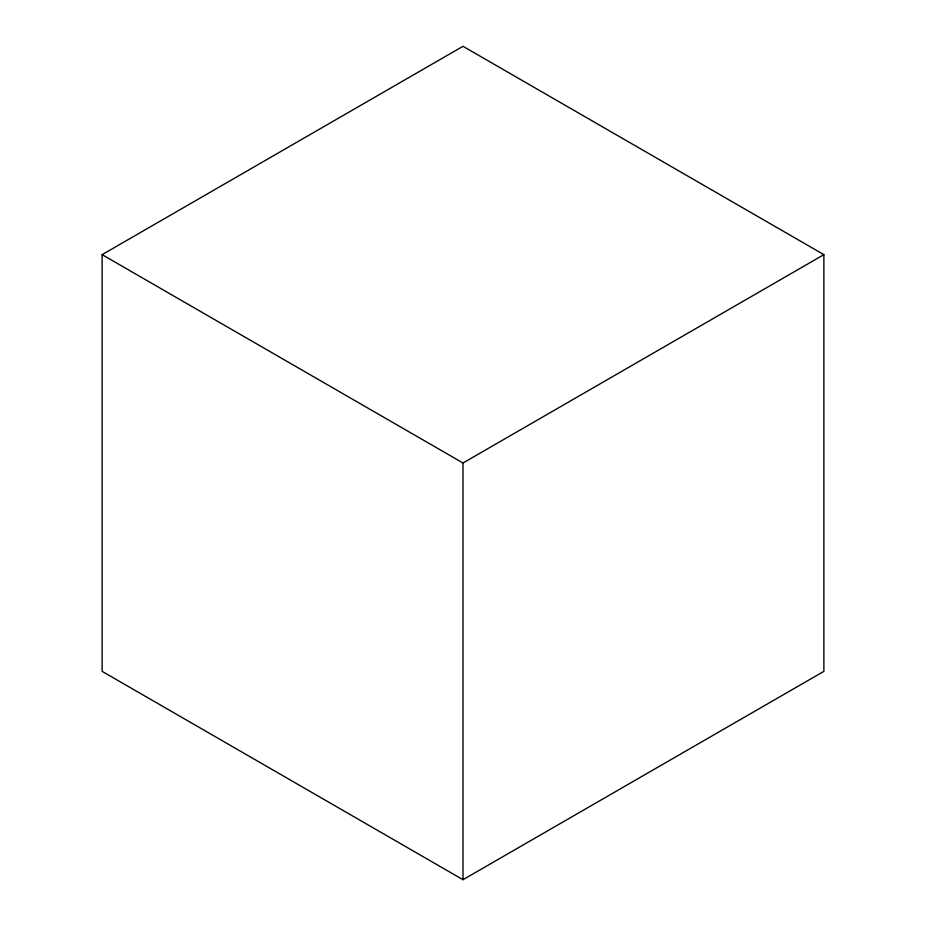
<?xml version="1.0" encoding="UTF-8"?>
<svg xmlns="http://www.w3.org/2000/svg" width="926" height="926" viewBox="0 0 926 926"><rect width="100%" height="100%" fill="white"/><g stroke="black" fill="none" stroke-linecap="round" stroke-linejoin="round"><path stroke-width="1.39" d="M102.126 254.65L463 46.3L823.874 254.65L823.874 671.35L463 879.7L102.126 671.35L102.126 254.65L463 463L823.874 254.65M463 463L463 879.7"/></g></svg>
